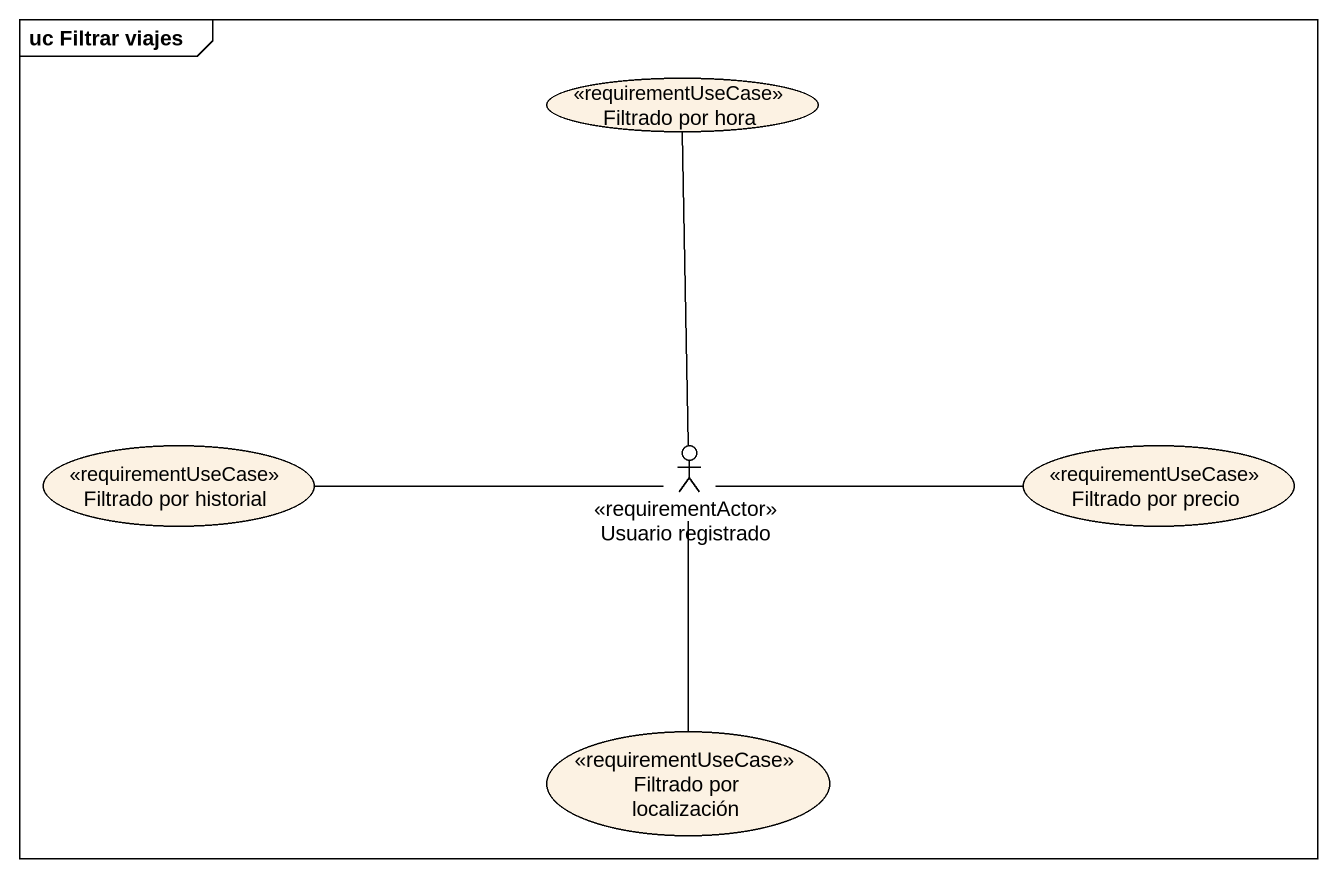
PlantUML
@startuml
mainframe uc Filtrar viajes
usecase "Filtrado por hora" as Filtrado_por_hora <<requirementUseCase>>
usecase "Filtrado por historial" as Filtrado_por_historial <<requirementUseCase>>
actor "Usuario registrado" as Usuario_registrado <<requirementActor>>
usecase "Filtrado por precio" as Filtrado_por_precio <<requirementUseCase>>
usecase "Filtrado por localización" as Filtrado_por_localización <<requirementUseCase>>
Filtrado_por_historial -right- Usuario_registrado
Usuario_registrado -up- Filtrado_por_hora
Usuario_registrado -right- Filtrado_por_precio
Usuario_registrado -- Filtrado_por_localización
@enduml
